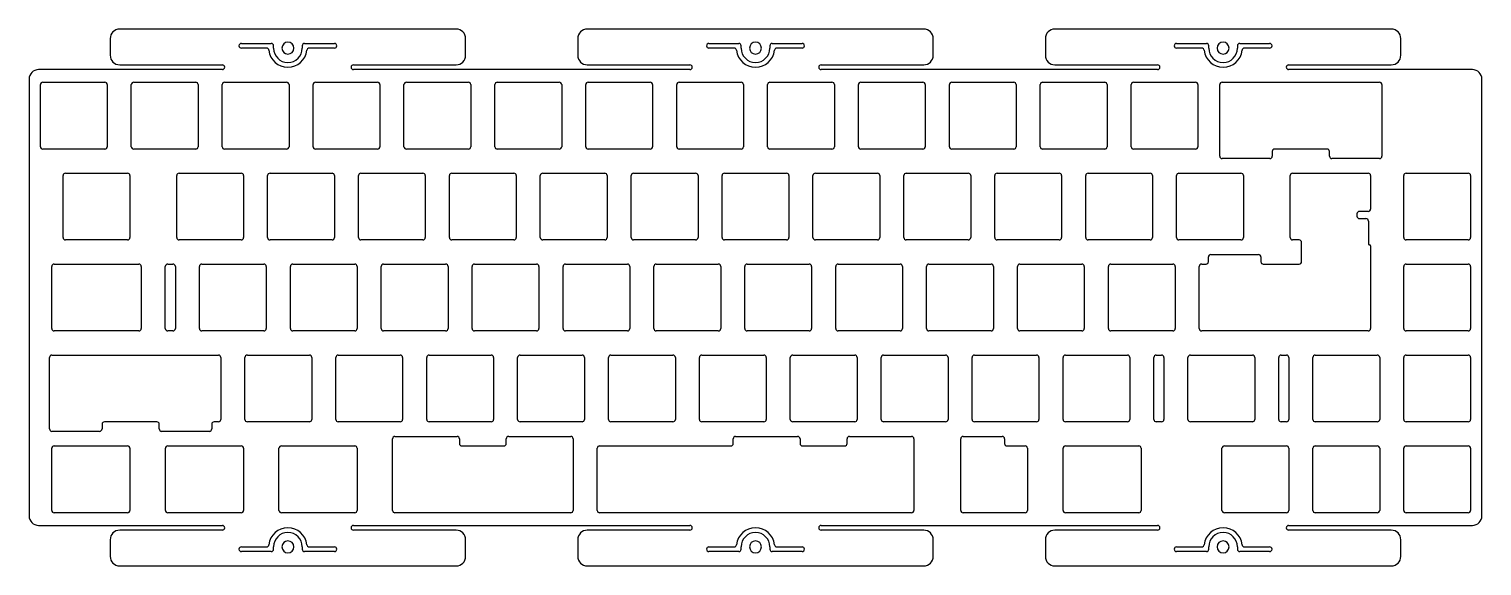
# Model space of a CAD drawing. Extents: x 12 to 316, y 2 to 115.
import ezdxf

# ---------------------------------------------------------------- set-up
doc = ezdxf.new("R2010")
doc.units = 0
doc.header["$MEASUREMENT"] = 0
doc.layers.get('0').update_dxf_attribs({"linetype": 'CONTINUOUS'})

# ---------------------------------------------------------------- blocks, each defined once
blk = doc.blocks.new('FACEFEAT')
at = {"color": 0}
for p, q in [((28.5, 113), (28.5, 109.5)), ((101, 115), (30.5, 115)), ((103, 109.5), (103, 113)), ((126.5, 113), (126.5, 109.5)), ((199, 115), (128.5, 115)), ((201, 109.5), (201, 113)), ((224.5, 113), (224.5, 109.5)), ((297, 115), (226.5, 115)), ((299, 109.5), (299, 113)), ((55.5, 111.51), (55.5, 111.49)), ((55.99, 112), (62.25, 112)), ((61.28, 111), (55.99, 111)), ((62.75, 110.99), (62.75, 111.5)), ((68.75, 111.5), (68.75, 110.99)), ((69.25, 112), (75.51, 112)), ((75.51, 111), (70.22, 111)), ((76, 111.51), (76, 111.49)), ((153.5, 111.51), (153.5, 111.49)), ((153.99, 112), (160.25, 112)), ((159.28, 111), (153.99, 111)), ((160.75, 110.99), (160.75, 111.5)), ((166.75, 111.5), (166.75, 110.99)), ((167.25, 112), (173.51, 112)), ((173.51, 111), (168.22, 111)), ((174, 111.51), (174, 111.49)), ((251.5, 111.51), (251.5, 111.49)), ((251.99, 112), (258.25, 112)), ((257.28, 111), (251.99, 111)), ((258.75, 110.99), (258.75, 111.5)), ((264.75, 111.5), (264.75, 110.99)), ((265.25, 112), (271.51, 112)), ((271.51, 111), (266.22, 111)), ((272, 111.51), (272, 111.49)), ((30.5, 107.5), (52.01, 107.5)), ((52.5, 107.01), (52.5, 106.99)), ((65.74, 108), (65.76, 108)), ((65.74, 107), (65.76, 107)), ((79, 107.01), (79, 106.99)), ((79.49, 107.5), (101, 107.5)), ((128.5, 107.5), (150.01, 107.5)), ((150.5, 107.01), (150.5, 106.99)), ((163.76, 108), (163.74, 108)), ((163.76, 107), (163.74, 107)), ((177, 107.01), (177, 106.99)), ((177.49, 107.5), (199, 107.5)), ((226.5, 107.5), (248.01, 107.5)), ((248.5, 107.01), (248.5, 106.99)), ((261.74, 108), (261.76, 108)), ((261.74, 107), (261.76, 107)), ((275, 107.01), (275, 106.99)), ((275.49, 107.5), (297, 107.5)), ((11.5, 104.5), (11.5, 13)), ((52.01, 106.5), (13.5, 106.5)), ((14.38, 103.85), (27.38, 103.85)), ((33.43, 103.85), (46.43, 103.85)), ((52.48, 103.85), (65.48, 103.85)), ((71.53, 103.85), (84.53, 103.85)), ((150.01, 106.5), (79.49, 106.5)), ((90.58, 103.85), (103.58, 103.85)), ((109.63, 103.85), (122.63, 103.85)), ((128.68, 103.85), (141.68, 103.85)), ((147.73, 103.85), (160.73, 103.85)), ((166.78, 103.85), (179.78, 103.85)), ((248.01, 106.5), (177.49, 106.5)), ((185.83, 103.85), (198.83, 103.85)), ((204.88, 103.85), (217.88, 103.85)), ((223.93, 103.85), (236.93, 103.85)), ((242.98, 103.85), (255.98, 103.85)), ((261.55, 103.85), (294.55, 103.85)), ((314, 106.5), (275.49, 106.5)), ((316, 13), (316, 104.5)), ((13.88, 90.35), (13.88, 103.35)), ((27.88, 103.35), (27.88, 90.35)), ((32.93, 90.35), (32.93, 103.35)), ((46.93, 103.35), (46.93, 90.35)), ((51.98, 90.35), (51.98, 103.35)), ((65.98, 103.35), (65.98, 90.35)), ((71.03, 90.35), (71.03, 103.35)), ((85.03, 103.35), (85.03, 90.35)), ((90.08, 90.35), (90.08, 103.35)), ((104.08, 103.35), (104.08, 90.35)), ((109.13, 90.35), (109.13, 103.35)), ((123.13, 103.35), (123.13, 90.35)), ((128.18, 90.35), (128.18, 103.35)), ((142.18, 103.35), (142.18, 90.35)), ((147.23, 90.35), (147.23, 103.35)), ((161.23, 103.35), (161.23, 90.35)), ((166.28, 90.35), (166.28, 103.35)), ((180.28, 103.35), (180.28, 90.35)), ((185.33, 90.35), (185.33, 103.35)), ((199.33, 103.35), (199.33, 90.35)), ((204.38, 90.35), (204.38, 103.35)), ((218.38, 103.35), (218.38, 90.35)), ((223.43, 90.35), (223.43, 103.35)), ((237.43, 103.35), (237.43, 90.35)), ((242.48, 90.35), (242.48, 103.35)), ((256.48, 103.35), (256.48, 90.35)), ((261.05, 88.35), (261.05, 103.35)), ((295.05, 103.35), (295.05, 88.35)), ((27.38, 89.85), (14.38, 89.85)), ((46.43, 89.85), (33.43, 89.85)), ((65.48, 89.85), (52.48, 89.85)), ((84.53, 89.85), (71.53, 89.85)), ((103.58, 89.85), (90.58, 89.85)), ((122.63, 89.85), (109.63, 89.85)), ((141.68, 89.85), (128.68, 89.85)), ((160.73, 89.85), (147.73, 89.85)), ((179.78, 89.85), (166.78, 89.85)), ((198.83, 89.85), (185.83, 89.85)), ((217.88, 89.85), (204.88, 89.85)), ((236.93, 89.85), (223.93, 89.85)), ((255.98, 89.85), (242.98, 89.85)), ((272.05, 89.35), (272.05, 88.35)), ((283.55, 89.85), (272.55, 89.85)), ((284.05, 88.35), (284.05, 89.35)), ((271.55, 87.85), (261.55, 87.85)), ((294.55, 87.85), (284.55, 87.85)), ((18.64, 71.3), (18.64, 84.3)), ((19.14, 84.8), (32.14, 84.8)), ((32.64, 84.3), (32.64, 71.3)), ((42.45, 71.3), (42.45, 84.3)), ((42.95, 84.8), (55.95, 84.8)), ((56.45, 84.3), (56.45, 71.3)), ((61.5, 71.3), (61.5, 84.3)), ((62, 84.8), (75, 84.8)), ((75.5, 84.3), (75.5, 71.3)), ((80.55, 71.3), (80.55, 84.3)), ((81.05, 84.8), (94.05, 84.8)), ((94.55, 84.3), (94.55, 71.3)), ((99.6, 71.3), (99.6, 84.3)), ((100.1, 84.8), (113.1, 84.8)), ((113.6, 84.3), (113.6, 71.3)), ((118.65, 71.3), (118.65, 84.3)), ((119.15, 84.8), (132.15, 84.8)), ((132.65, 84.3), (132.65, 71.3)), ((137.7, 71.3), (137.7, 84.3)), ((138.2, 84.8), (151.2, 84.8)), ((151.7, 84.3), (151.7, 71.3)), ((156.75, 71.3), (156.75, 84.3)), ((157.25, 84.8), (170.25, 84.8)), ((170.75, 84.3), (170.75, 71.3)), ((175.8, 71.3), (175.8, 84.3)), ((176.3, 84.8), (189.3, 84.8)), ((189.8, 84.3), (189.8, 71.3)), ((194.85, 71.3), (194.85, 84.3)), ((195.35, 84.8), (208.35, 84.8)), ((208.85, 84.3), (208.85, 71.3)), ((213.9, 71.3), (213.9, 84.3)), ((214.4, 84.8), (227.4, 84.8)), ((227.9, 84.3), (227.9, 71.3)), ((232.95, 71.3), (232.95, 84.3)), ((233.45, 84.8), (246.45, 84.8)), ((246.95, 84.3), (246.95, 71.3)), ((252, 71.3), (252, 84.3)), ((252.5, 84.8), (265.5, 84.8)), ((266, 84.3), (266, 71.3)), ((275.81, 71.3), (275.81, 84.3)), ((276.31, 84.8), (292.17, 84.8)), ((292.67, 84.3), (292.67, 77.28)), ((299.62, 71.3), (299.62, 84.3)), ((300.12, 84.8), (313.12, 84.8)), ((313.62, 84.3), (313.62, 71.3)), ((289.81, 76.28), (289.81, 75.78)), ((292.17, 76.78), (290.31, 76.78)), ((290.31, 75.28), (291.7, 75.28)), ((292.2, 74.78), (292.2, 69.98)), ((32.14, 70.8), (19.14, 70.8)), ((55.95, 70.8), (42.95, 70.8)), ((75, 70.8), (62, 70.8)), ((94.05, 70.8), (81.05, 70.8)), ((113.1, 70.8), (100.1, 70.8)), ((132.15, 70.8), (119.15, 70.8)), ((151.2, 70.8), (138.2, 70.8)), ((170.25, 70.8), (157.25, 70.8)), ((189.3, 70.8), (176.3, 70.8)), ((208.35, 70.8), (195.35, 70.8)), ((227.4, 70.8), (214.4, 70.8)), ((246.45, 70.8), (233.45, 70.8)), ((265.5, 70.8), (252.5, 70.8)), ((277.7, 70.8), (276.31, 70.8)), ((278.2, 66.25), (278.2, 70.3)), ((313.12, 70.8), (300.12, 70.8)), ((258.67, 66.25), (258.67, 67.25)), ((259.17, 67.75), (269.17, 67.75)), ((269.67, 67.25), (269.67, 66.25)), ((292.4, 69.78), (292.47, 69.78)), ((292.67, 69.58), (292.67, 52.25)), ((16.26, 52.25), (16.26, 65.25)), ((16.76, 65.75), (34.52, 65.75)), ((35.02, 65.25), (35.02, 52.25)), ((40.06, 52.25), (40.06, 65.25)), ((40.56, 65.75), (41.66, 65.75)), ((42.16, 65.25), (42.16, 52.25)), ((47.21, 52.25), (47.21, 65.25)), ((47.71, 65.75), (60.71, 65.75)), ((61.21, 65.25), (61.21, 52.25)), ((66.26, 52.25), (66.26, 65.25)), ((66.76, 65.75), (79.76, 65.75)), ((80.26, 65.25), (80.26, 52.25)), ((85.31, 52.25), (85.31, 65.25)), ((85.81, 65.75), (98.81, 65.75)), ((99.31, 65.25), (99.31, 52.25)), ((104.36, 52.25), (104.36, 65.25)), ((104.86, 65.75), (117.86, 65.75)), ((118.36, 65.25), (118.36, 52.25)), ((123.41, 52.25), (123.41, 65.25)), ((123.91, 65.75), (136.91, 65.75)), ((137.41, 65.25), (137.41, 52.25)), ((142.46, 52.25), (142.46, 65.25)), ((142.96, 65.75), (155.96, 65.75)), ((156.46, 65.25), (156.46, 52.25)), ((161.51, 52.25), (161.51, 65.25)), ((162.01, 65.75), (175.01, 65.75)), ((175.51, 65.25), (175.51, 52.25)), ((180.56, 52.25), (180.56, 65.25)), ((181.06, 65.75), (194.06, 65.75)), ((194.56, 65.25), (194.56, 52.25)), ((199.61, 52.25), (199.61, 65.25)), ((200.11, 65.75), (213.11, 65.75)), ((213.61, 65.25), (213.61, 52.25)), ((218.66, 52.25), (218.66, 65.25)), ((219.16, 65.75), (232.16, 65.75)), ((232.66, 65.25), (232.66, 52.25)), ((237.71, 52.25), (237.71, 65.25)), ((238.21, 65.75), (251.21, 65.75)), ((251.71, 65.25), (251.71, 52.25)), ((256.76, 52.25), (256.76, 65.25)), ((257.26, 65.75), (258.17, 65.75)), ((270.17, 65.75), (277.7, 65.75)), ((299.62, 52.25), (299.62, 65.25)), ((300.12, 65.75), (313.12, 65.75)), ((313.62, 65.25), (313.62, 52.25)), ((34.52, 51.75), (16.76, 51.75)), ((41.66, 51.75), (40.56, 51.75)), ((60.71, 51.75), (47.71, 51.75)), ((79.76, 51.75), (66.76, 51.75)), ((98.81, 51.75), (85.81, 51.75)), ((117.86, 51.75), (104.86, 51.75)), ((136.91, 51.75), (123.91, 51.75)), ((155.96, 51.75), (142.96, 51.75)), ((175.01, 51.75), (162.01, 51.75)), ((194.06, 51.75), (181.06, 51.75)), ((213.11, 51.75), (200.11, 51.75)), ((232.16, 51.75), (219.16, 51.75)), ((251.21, 51.75), (238.21, 51.75)), ((292.17, 51.75), (257.26, 51.75)), ((313.12, 51.75), (300.12, 51.75)), ((15.79, 31.2), (15.79, 46.2)), ((16.29, 46.7), (51.19, 46.7)), ((51.69, 46.2), (51.69, 33.2)), ((56.75, 33.2), (56.75, 46.2)), ((57.25, 46.7), (70.25, 46.7)), ((70.75, 46.2), (70.75, 33.2)), ((75.8, 33.2), (75.8, 46.2)), ((76.3, 46.7), (89.3, 46.7)), ((89.8, 46.2), (89.8, 33.2)), ((94.85, 33.2), (94.85, 46.2)), ((95.35, 46.7), (108.35, 46.7)), ((108.85, 46.2), (108.85, 33.2)), ((113.9, 33.2), (113.9, 46.2)), ((114.4, 46.7), (127.4, 46.7)), ((127.9, 46.2), (127.9, 33.2)), ((132.95, 33.2), (132.95, 46.2)), ((133.45, 46.7), (146.45, 46.7)), ((146.95, 46.2), (146.95, 33.2)), ((152, 33.2), (152, 46.2)), ((152.5, 46.7), (165.5, 46.7)), ((166, 46.2), (166, 33.2)), ((171.05, 33.2), (171.05, 46.2)), ((171.55, 46.7), (184.55, 46.7)), ((185.05, 46.2), (185.05, 33.2)), ((190.1, 33.2), (190.1, 46.2)), ((190.6, 46.7), (203.6, 46.7)), ((204.1, 46.2), (204.1, 33.2)), ((209.15, 33.2), (209.15, 46.2)), ((209.65, 46.7), (222.65, 46.7)), ((223.15, 46.2), (223.15, 33.2)), ((228.2, 33.2), (228.2, 46.2)), ((228.7, 46.7), (241.7, 46.7)), ((242.2, 46.2), (242.2, 33.2)), ((247.25, 33.2), (247.25, 46.2)), ((247.75, 46.7), (248.85, 46.7)), ((249.35, 46.2), (249.35, 33.2)), ((254.39, 33.2), (254.39, 46.2)), ((254.89, 46.7), (267.89, 46.7)), ((268.39, 46.2), (268.39, 33.2)), ((273.42, 33.2), (273.42, 46.2)), ((273.92, 46.7), (275.02, 46.7)), ((275.52, 46.2), (275.52, 33.2)), ((280.57, 33.2), (280.57, 46.2)), ((281.07, 46.7), (294.07, 46.7)), ((294.57, 46.2), (294.57, 33.2)), ((299.62, 33.2), (299.62, 46.2)), ((300.12, 46.7), (313.12, 46.7)), ((313.62, 46.2), (313.62, 33.2)), ((26.29, 30.7), (16.29, 30.7)), ((26.79, 32.2), (26.79, 31.2)), ((38.29, 32.7), (27.29, 32.7)), ((38.79, 31.2), (38.79, 32.2)), ((49.29, 30.7), (39.29, 30.7)), ((49.79, 32.2), (49.79, 31.2)), ((51.19, 32.7), (50.29, 32.7)), ((70.25, 32.7), (57.25, 32.7)), ((89.3, 32.7), (76.3, 32.7)), ((108.35, 32.7), (95.35, 32.7)), ((127.4, 32.7), (114.4, 32.7)), ((146.45, 32.7), (133.45, 32.7)), ((165.5, 32.7), (152.5, 32.7)), ((184.55, 32.7), (171.55, 32.7)), ((203.6, 32.7), (190.6, 32.7)), ((222.65, 32.7), (209.65, 32.7)), ((241.7, 32.7), (228.7, 32.7)), ((248.85, 32.7), (247.75, 32.7)), ((267.89, 32.7), (254.89, 32.7)), ((275.02, 32.7), (273.92, 32.7)), ((294.07, 32.7), (281.07, 32.7)), ((313.12, 32.7), (300.12, 32.7)), ((16.76, 27.65), (32.14, 27.65)), ((40.57, 27.65), (55.95, 27.65)), ((64.38, 27.65), (79.76, 27.65)), ((87.69, 14.15), (87.69, 29.15)), ((88.19, 29.65), (101.19, 29.65)), ((101.69, 29.15), (101.69, 28.15)), ((102.19, 27.65), (111.02, 27.65)), ((111.52, 28.15), (111.52, 29.15)), ((112.02, 29.65), (125.02, 29.65)), ((125.52, 29.15), (125.52, 14.15)), ((131.08, 27.65), (158.58, 27.65)), ((159.08, 28.15), (159.08, 29.15)), ((159.58, 29.65), (172.58, 29.65)), ((173.08, 29.15), (173.08, 28.15)), ((173.58, 27.65), (182.45, 27.65)), ((182.95, 28.15), (182.95, 29.15)), ((183.45, 29.65), (196.45, 29.65)), ((196.95, 29.15), (196.95, 14.15)), ((206.76, 14.15), (206.76, 29.15)), ((207.26, 29.65), (215.45, 29.65)), ((215.95, 29.15), (215.95, 28.15)), ((216.45, 27.65), (220.26, 27.65)), ((228.7, 27.65), (244.08, 27.65)), ((262.02, 27.65), (275.02, 27.65)), ((281.07, 27.65), (294.07, 27.65)), ((300.12, 27.65), (313.12, 27.65)), ((16.26, 14.15), (16.26, 27.15)), ((32.64, 27.15), (32.64, 14.15)), ((40.07, 14.15), (40.07, 27.15)), ((56.45, 27.15), (56.45, 14.15)), ((63.88, 14.15), (63.88, 27.15)), ((80.26, 27.15), (80.26, 14.15)), ((130.58, 14.15), (130.58, 27.15)), ((220.76, 27.15), (220.76, 14.15)), ((228.2, 14.15), (228.2, 27.15)), ((244.58, 27.15), (244.58, 14.15)), ((261.52, 14.15), (261.52, 27.15)), ((275.52, 27.15), (275.52, 14.15)), ((280.57, 14.15), (280.57, 27.15)), ((294.57, 27.15), (294.57, 14.15)), ((299.62, 14.15), (299.62, 27.15)), ((313.62, 27.15), (313.62, 14.15)), ((32.14, 13.65), (16.76, 13.65)), ((55.95, 13.65), (40.57, 13.65)), ((79.76, 13.65), (64.38, 13.65)), ((125.02, 13.65), (88.19, 13.65)), ((196.45, 13.65), (131.08, 13.65)), ((220.26, 13.65), (207.26, 13.65)), ((244.08, 13.65), (228.7, 13.65)), ((275.02, 13.65), (262.02, 13.65)), ((294.07, 13.65), (281.07, 13.65)), ((313.12, 13.65), (300.12, 13.65)), ((13.5, 11), (52.01, 11)), ((52.01, 10), (30.5, 10)), ((52.5, 10.51), (52.5, 10.49)), ((65.74, 10.5), (65.76, 10.5)), ((65.74, 9.5), (65.76, 9.5)), ((79, 10.51), (79, 10.49)), ((79.49, 11), (150.01, 11)), ((101, 10), (79.49, 10)), ((150.01, 10), (128.5, 10)), ((150.5, 10.51), (150.5, 10.49)), ((163.74, 10.5), (163.76, 10.5)), ((163.74, 9.5), (163.76, 9.5)), ((177, 10.51), (177, 10.49)), ((177.49, 11), (248.01, 11)), ((199, 10), (177.49, 10)), ((248.01, 10), (226.5, 10)), ((248.5, 10.51), (248.5, 10.49)), ((261.74, 10.5), (261.76, 10.5)), ((261.74, 9.5), (261.76, 9.5)), ((275, 10.51), (275, 10.49)), ((275.49, 11), (314, 11)), ((297, 10), (275.49, 10)), ((28.5, 8), (28.5, 4.5)), ((55.99, 6.5), (61.28, 6.5)), ((62.75, 6), (62.75, 6.51)), ((68.75, 6.51), (68.75, 6)), ((70.22, 6.5), (75.51, 6.5)), ((103, 4.5), (103, 8)), ((126.5, 8), (126.5, 4.5)), ((153.99, 6.5), (159.28, 6.5)), ((160.75, 6), (160.75, 6.51)), ((166.75, 6.51), (166.75, 6)), ((168.22, 6.5), (173.51, 6.5)), ((201, 4.5), (201, 8)), ((224.5, 8), (224.5, 4.5)), ((251.99, 6.5), (257.28, 6.5)), ((258.75, 6), (258.75, 6.51)), ((264.75, 6.51), (264.75, 6)), ((266.22, 6.5), (271.51, 6.5)), ((299, 4.5), (299, 8)), ((55.5, 6.01), (55.5, 5.99)), ((62.25, 5.5), (55.99, 5.5)), ((75.51, 5.5), (69.25, 5.5)), ((76, 6.01), (76, 5.99)), ((153.5, 6.01), (153.5, 5.99)), ((160.25, 5.5), (153.99, 5.5)), ((173.51, 5.5), (167.25, 5.5)), ((174, 6.01), (174, 5.99)), ((251.5, 6.01), (251.5, 5.99)), ((258.25, 5.5), (251.99, 5.5)), ((271.51, 5.5), (265.25, 5.5)), ((272, 6.01), (272, 5.99)), ((30.5, 2.5), (101, 2.5)), ((128.5, 2.5), (199, 2.5)), ((226.5, 2.5), (297, 2.5))]:
    blk.add_line(p, q, dxfattribs=at)
for centre, radius, start, end in [((30.5, 113), 2, 90, 180), ((101, 113), 2, 0, 90), ((128.5, 113), 2, 90, 180), ((199, 113), 2, 0, 90), ((226.5, 113), 2, 90, 180), ((297, 113), 2, 0, 90), ((55.99, 111.51), 0.49, 90, 180), ((55.99, 111.49), 0.49, 180, 270), ((61.28, 110.5), 0.5, 6.2652, 90), ((65.74, 110.99), 3.99, 186.2652, 270), ((62.25, 111.5), 0.5, 0, 90), ((65.74, 110.99), 2.99, 180, 270), ((65.75, 111), 1.25, 0, 180), ((65.75, 111), 1.25, 180, 0), ((65.76, 110.99), 2.99, 270, 0), ((65.76, 110.99), 3.99, 270, 353.7348), ((69.25, 111.5), 0.5, 90, 180), ((70.22, 110.5), 0.5, 90, 173.7348), ((75.51, 111.51), 0.49, 0, 90), ((75.51, 111.49), 0.49, 270, 0), ((153.99, 111.51), 0.49, 90, 180), ((153.99, 111.49), 0.49, 180, 270), ((159.28, 110.5), 0.5, 6.2652, 90), ((163.74, 110.99), 3.99, 186.2652, 270), ((160.25, 111.5), 0.5, 0, 90), ((163.74, 110.99), 2.99, 180, 270), ((163.75, 111), 1.25, 0, 180), ((163.75, 111), 1.25, 180, 0), ((163.76, 110.99), 2.99, 270, 0), ((163.76, 110.99), 3.99, 270, 353.7348), ((167.25, 111.5), 0.5, 90, 180), ((168.22, 110.5), 0.5, 90, 173.7348), ((173.51, 111.51), 0.49, 0, 90), ((173.51, 111.49), 0.49, 270, 0), ((251.99, 111.51), 0.49, 90, 180), ((251.99, 111.49), 0.49, 180, 270), ((257.28, 110.5), 0.5, 6.2652, 90), ((261.74, 110.99), 3.99, 186.2652, 270), ((258.25, 111.5), 0.5, 0, 90), ((261.74, 110.99), 2.99, 180, 270), ((261.75, 111), 1.25, 0, 180), ((261.75, 111), 1.25, 180, 0), ((261.76, 110.99), 2.99, 270, 0), ((261.76, 110.99), 3.99, 270, 353.7348), ((265.25, 111.5), 0.5, 90, 180), ((266.22, 110.5), 0.5, 90, 173.7348), ((271.51, 111.51), 0.49, 0, 90), ((271.51, 111.49), 0.49, 270, 0), ((30.5, 109.5), 2, 180, 270), ((52.01, 107.01), 0.49, 0, 90), ((52.01, 106.99), 0.49, 270, 0), ((79.49, 107.01), 0.49, 90, 180), ((79.49, 106.99), 0.49, 180, 270), ((101, 109.5), 2, 270, 0), ((128.5, 109.5), 2, 180, 270), ((150.01, 107.01), 0.49, 0, 90), ((150.01, 106.99), 0.49, 270, 0), ((177.49, 107.01), 0.49, 90, 180), ((177.49, 106.99), 0.49, 180, 270), ((199, 109.5), 2, 270, 0), ((226.5, 109.5), 2, 180, 270), ((248.01, 107.01), 0.49, 0, 90), ((248.01, 106.99), 0.49, 270, 0), ((275.49, 107.01), 0.49, 90, 180), ((275.49, 106.99), 0.49, 180, 270), ((297, 109.5), 2, 270, 0), ((13.5, 104.5), 2, 90, 180), ((14.38, 103.35), 0.5, 90, 180), ((27.38, 103.35), 0.5, 0, 90), ((33.43, 103.35), 0.5, 90, 180), ((46.43, 103.35), 0.5, 0, 90), ((52.48, 103.35), 0.5, 90, 180), ((65.48, 103.35), 0.5, 0, 90), ((71.53, 103.35), 0.5, 90, 180), ((84.53, 103.35), 0.5, 0, 90), ((90.58, 103.35), 0.5, 90, 180), ((103.58, 103.35), 0.5, 0, 90), ((109.63, 103.35), 0.5, 90, 180), ((122.63, 103.35), 0.5, 0, 90), ((128.68, 103.35), 0.5, 90, 180), ((141.68, 103.35), 0.5, 0, 90), ((147.73, 103.35), 0.5, 90, 180), ((160.73, 103.35), 0.5, 0, 90), ((166.78, 103.35), 0.5, 90, 180), ((179.78, 103.35), 0.5, 0, 90), ((185.83, 103.35), 0.5, 90, 180), ((198.83, 103.35), 0.5, 0, 90), ((204.88, 103.35), 0.5, 90, 180), ((217.88, 103.35), 0.5, 0, 90), ((223.93, 103.35), 0.5, 90, 180), ((236.93, 103.35), 0.5, 0, 90), ((242.98, 103.35), 0.5, 90, 180), ((255.98, 103.35), 0.5, 0, 90), ((261.55, 103.35), 0.5, 90, 180), ((294.55, 103.35), 0.5, 0, 90), ((314, 104.5), 2, 0, 90), ((14.38, 90.35), 0.5, 180, 270), ((27.38, 90.35), 0.5, 270, 0), ((33.43, 90.35), 0.5, 180, 270), ((46.43, 90.35), 0.5, 270, 0), ((52.48, 90.35), 0.5, 180, 270), ((65.48, 90.35), 0.5, 270, 0), ((71.53, 90.35), 0.5, 180, 270), ((84.53, 90.35), 0.5, 270, 0), ((90.58, 90.35), 0.5, 180, 270), ((103.58, 90.35), 0.5, 270, 0), ((109.63, 90.35), 0.5, 180, 270), ((122.63, 90.35), 0.5, 270, 0), ((128.68, 90.35), 0.5, 180, 270), ((141.68, 90.35), 0.5, 270, 0), ((147.73, 90.35), 0.5, 180, 270), ((160.73, 90.35), 0.5, 270, 0), ((166.78, 90.35), 0.5, 180, 270), ((179.78, 90.35), 0.5, 270, 0), ((185.83, 90.35), 0.5, 180, 270), ((198.83, 90.35), 0.5, 270, 0), ((204.88, 90.35), 0.5, 180, 270), ((217.88, 90.35), 0.5, 270, 0), ((223.93, 90.35), 0.5, 180, 270), ((236.93, 90.35), 0.5, 270, 0), ((242.98, 90.35), 0.5, 180, 270), ((255.98, 90.35), 0.5, 270, 0), ((261.55, 88.35), 0.5, 180, 270), ((271.55, 88.35), 0.5, 270, 0), ((272.55, 89.35), 0.5, 90, 180), ((283.55, 89.35), 0.5, 0, 90), ((284.55, 88.35), 0.5, 180, 270), ((294.55, 88.35), 0.5, 270, 0), ((19.14, 84.3), 0.5, 90, 180), ((32.14, 84.3), 0.5, 0, 90), ((42.95, 84.3), 0.5, 90, 180), ((55.95, 84.3), 0.5, 0, 90), ((62, 84.3), 0.5, 90, 180), ((75, 84.3), 0.5, 0, 90), ((81.05, 84.3), 0.5, 90, 180), ((94.05, 84.3), 0.5, 0, 90), ((100.1, 84.3), 0.5, 90, 180), ((113.1, 84.3), 0.5, 0, 90), ((119.15, 84.3), 0.5, 90, 180), ((132.15, 84.3), 0.5, 0, 90), ((138.2, 84.3), 0.5, 90, 180), ((151.2, 84.3), 0.5, 0, 90), ((157.25, 84.3), 0.5, 90, 180), ((170.25, 84.3), 0.5, 0, 90), ((176.3, 84.3), 0.5, 90, 180), ((189.3, 84.3), 0.5, 0, 90), ((195.35, 84.3), 0.5, 90, 180), ((208.35, 84.3), 0.5, 0, 90), ((214.4, 84.3), 0.5, 90, 180), ((227.4, 84.3), 0.5, 0, 90), ((233.45, 84.3), 0.5, 90, 180), ((246.45, 84.3), 0.5, 0, 90), ((252.5, 84.3), 0.5, 90, 180), ((265.5, 84.3), 0.5, 0, 90), ((276.31, 84.3), 0.5, 90, 180), ((292.17, 84.3), 0.5, 0, 90), ((300.12, 84.3), 0.5, 90, 180), ((313.12, 84.3), 0.5, 0, 90), ((290.31, 76.28), 0.5, 90, 180), ((292.17, 77.28), 0.5, 270, 0), ((290.31, 75.78), 0.5, 180, 270), ((291.7, 74.78), 0.5, 0, 90), ((19.14, 71.3), 0.5, 180, 270), ((32.14, 71.3), 0.5, 270, 0), ((42.95, 71.3), 0.5, 180, 270), ((55.95, 71.3), 0.5, 270, 0), ((62, 71.3), 0.5, 180, 270), ((75, 71.3), 0.5, 270, 0), ((81.05, 71.3), 0.5, 180, 270), ((94.05, 71.3), 0.5, 270, 0), ((100.1, 71.3), 0.5, 180, 270), ((113.1, 71.3), 0.5, 270, 0), ((119.15, 71.3), 0.5, 180, 270), ((132.15, 71.3), 0.5, 270, 0), ((138.2, 71.3), 0.5, 180, 270), ((151.2, 71.3), 0.5, 270, 0), ((157.25, 71.3), 0.5, 180, 270), ((170.25, 71.3), 0.5, 270, 0), ((176.3, 71.3), 0.5, 180, 270), ((189.3, 71.3), 0.5, 270, 0), ((195.35, 71.3), 0.5, 180, 270), ((208.35, 71.3), 0.5, 270, 0), ((214.4, 71.3), 0.5, 180, 270), ((227.4, 71.3), 0.5, 270, 0), ((233.45, 71.3), 0.5, 180, 270), ((246.45, 71.3), 0.5, 270, 0), ((252.5, 71.3), 0.5, 180, 270), ((265.5, 71.3), 0.5, 270, 0), ((276.31, 71.3), 0.5, 180, 270), ((277.7, 70.3), 0.5, 0, 90), ((300.12, 71.3), 0.5, 180, 270), ((313.12, 71.3), 0.5, 270, 0), ((259.17, 67.25), 0.5, 90, 180), ((269.17, 67.25), 0.5, 0, 90), ((292.4, 69.98), 0.2, 180, 270), ((292.47, 69.58), 0.2, 0, 90), ((16.76, 65.25), 0.5, 90, 180), ((34.52, 65.25), 0.5, 0, 90), ((40.56, 65.25), 0.5, 90, 180), ((41.66, 65.25), 0.5, 0, 90), ((47.71, 65.25), 0.5, 90, 180), ((60.71, 65.25), 0.5, 0, 90), ((66.76, 65.25), 0.5, 90, 180), ((79.76, 65.25), 0.5, 0, 90), ((85.81, 65.25), 0.5, 90, 180), ((98.81, 65.25), 0.5, 0, 90), ((104.86, 65.25), 0.5, 90, 180), ((117.86, 65.25), 0.5, 0, 90), ((123.91, 65.25), 0.5, 90, 180), ((136.91, 65.25), 0.5, 0, 90), ((142.96, 65.25), 0.5, 90, 180), ((155.96, 65.25), 0.5, 0, 90), ((162.01, 65.25), 0.5, 90, 180), ((175.01, 65.25), 0.5, 0, 90), ((181.06, 65.25), 0.5, 90, 180), ((194.06, 65.25), 0.5, 0, 90), ((200.11, 65.25), 0.5, 90, 180), ((213.11, 65.25), 0.5, 0, 90), ((219.16, 65.25), 0.5, 90, 180), ((232.16, 65.25), 0.5, 0, 90), ((238.21, 65.25), 0.5, 90, 180), ((251.21, 65.25), 0.5, 0, 90), ((257.26, 65.25), 0.5, 90, 180), ((258.17, 66.25), 0.5, 270, 0), ((270.17, 66.25), 0.5, 180, 270), ((277.7, 66.25), 0.5, 270, 0), ((300.12, 65.25), 0.5, 90, 180), ((313.12, 65.25), 0.5, 0, 90), ((16.76, 52.25), 0.5, 180, 270), ((34.52, 52.25), 0.5, 270, 0), ((40.56, 52.25), 0.5, 180, 270), ((41.66, 52.25), 0.5, 270, 0), ((47.71, 52.25), 0.5, 180, 270), ((60.71, 52.25), 0.5, 270, 0), ((66.76, 52.25), 0.5, 180, 270), ((79.76, 52.25), 0.5, 270, 0), ((85.81, 52.25), 0.5, 180, 270), ((98.81, 52.25), 0.5, 270, 0), ((104.86, 52.25), 0.5, 180, 270), ((117.86, 52.25), 0.5, 270, 0), ((123.91, 52.25), 0.5, 180, 270), ((136.91, 52.25), 0.5, 270, 0), ((142.96, 52.25), 0.5, 180, 270), ((155.96, 52.25), 0.5, 270, 0), ((162.01, 52.25), 0.5, 180, 270), ((175.01, 52.25), 0.5, 270, 0), ((181.06, 52.25), 0.5, 180, 270), ((194.06, 52.25), 0.5, 270, 0), ((200.11, 52.25), 0.5, 180, 270), ((213.11, 52.25), 0.5, 270, 0), ((219.16, 52.25), 0.5, 180, 270), ((232.16, 52.25), 0.5, 270, 0), ((238.21, 52.25), 0.5, 180, 270), ((251.21, 52.25), 0.5, 270, 0), ((257.26, 52.25), 0.5, 180, 270), ((292.17, 52.25), 0.5, 270, 0), ((300.12, 52.25), 0.5, 180, 270), ((313.12, 52.25), 0.5, 270, 0), ((16.29, 46.2), 0.5, 90, 180), ((51.19, 46.2), 0.5, 0, 90), ((57.25, 46.2), 0.5, 90, 180), ((70.25, 46.2), 0.5, 0, 90), ((76.3, 46.2), 0.5, 90, 180), ((89.3, 46.2), 0.5, 0, 90), ((95.35, 46.2), 0.5, 90, 180), ((108.35, 46.2), 0.5, 0, 90), ((114.4, 46.2), 0.5, 90, 180), ((127.4, 46.2), 0.5, 0, 90), ((133.45, 46.2), 0.5, 90, 180), ((146.45, 46.2), 0.5, 0, 90), ((152.5, 46.2), 0.5, 90, 180), ((165.5, 46.2), 0.5, 0, 90), ((171.55, 46.2), 0.5, 90, 180), ((184.55, 46.2), 0.5, 0, 90), ((190.6, 46.2), 0.5, 90, 180), ((203.6, 46.2), 0.5, 0, 90), ((209.65, 46.2), 0.5, 90, 180), ((222.65, 46.2), 0.5, 0, 90), ((228.7, 46.2), 0.5, 90, 180), ((241.7, 46.2), 0.5, 0, 90), ((247.75, 46.2), 0.5, 90, 180), ((248.85, 46.2), 0.5, 0, 90), ((254.89, 46.2), 0.5, 90, 180), ((267.89, 46.2), 0.5, 0, 90), ((273.92, 46.2), 0.5, 90, 180), ((275.02, 46.2), 0.5, 0, 90), ((281.07, 46.2), 0.5, 90, 180), ((294.07, 46.2), 0.5, 0, 90), ((300.12, 46.2), 0.5, 90, 180), ((313.12, 46.2), 0.5, 0, 90), ((16.29, 31.2), 0.5, 180, 270), ((26.29, 31.2), 0.5, 270, 0), ((27.29, 32.2), 0.5, 90, 180), ((38.29, 32.2), 0.5, 0, 90), ((39.29, 31.2), 0.5, 180, 270), ((49.29, 31.2), 0.5, 270, 0), ((50.29, 32.2), 0.5, 90, 180), ((51.19, 33.2), 0.5, 270, 0), ((57.25, 33.2), 0.5, 180, 270), ((70.25, 33.2), 0.5, 270, 0), ((76.3, 33.2), 0.5, 180, 270), ((89.3, 33.2), 0.5, 270, 0), ((95.35, 33.2), 0.5, 180, 270), ((108.35, 33.2), 0.5, 270, 0), ((114.4, 33.2), 0.5, 180, 270), ((127.4, 33.2), 0.5, 270, 0), ((133.45, 33.2), 0.5, 180, 270), ((146.45, 33.2), 0.5, 270, 0), ((152.5, 33.2), 0.5, 180, 270), ((165.5, 33.2), 0.5, 270, 0), ((171.55, 33.2), 0.5, 180, 270), ((184.55, 33.2), 0.5, 270, 0), ((190.6, 33.2), 0.5, 180, 270), ((203.6, 33.2), 0.5, 270, 0), ((209.65, 33.2), 0.5, 180, 270), ((222.65, 33.2), 0.5, 270, 0), ((228.7, 33.2), 0.5, 180, 270), ((241.7, 33.2), 0.5, 270, 0), ((247.75, 33.2), 0.5, 180, 270), ((248.85, 33.2), 0.5, 270, 0), ((254.89, 33.2), 0.5, 180, 270), ((267.89, 33.2), 0.5, 270, 0), ((273.92, 33.2), 0.5, 180, 270), ((275.02, 33.2), 0.5, 270, 0), ((281.07, 33.2), 0.5, 180, 270), ((294.07, 33.2), 0.5, 270, 0), ((300.12, 33.2), 0.5, 180, 270), ((313.12, 33.2), 0.5, 270, 0), ((16.76, 27.15), 0.5, 90, 180), ((32.14, 27.15), 0.5, 0, 90), ((40.57, 27.15), 0.5, 90, 180), ((55.95, 27.15), 0.5, 0, 90), ((64.38, 27.15), 0.5, 90, 180), ((79.76, 27.15), 0.5, 0, 90), ((88.19, 29.15), 0.5, 90, 180), ((101.19, 29.15), 0.5, 0, 90), ((102.19, 28.15), 0.5, 180, 270), ((111.02, 28.15), 0.5, 270, 0), ((112.02, 29.15), 0.5, 90, 180), ((125.02, 29.15), 0.5, 0, 90), ((131.08, 27.15), 0.5, 90, 180), ((158.58, 28.15), 0.5, 270, 0), ((159.58, 29.15), 0.5, 90, 180), ((172.58, 29.15), 0.5, 0, 90), ((173.58, 28.15), 0.5, 180, 270), ((182.45, 28.15), 0.5, 270, 0), ((183.45, 29.15), 0.5, 90, 180), ((196.45, 29.15), 0.5, 0, 90), ((207.26, 29.15), 0.5, 90, 180), ((215.45, 29.15), 0.5, 0, 90), ((216.45, 28.15), 0.5, 180, 270), ((220.26, 27.15), 0.5, 0, 90), ((228.7, 27.15), 0.5, 90, 180), ((244.08, 27.15), 0.5, 0, 90), ((262.02, 27.15), 0.5, 90, 180), ((275.02, 27.15), 0.5, 0, 90), ((281.07, 27.15), 0.5, 90, 180), ((294.07, 27.15), 0.5, 0, 90), ((300.12, 27.15), 0.5, 90, 180), ((313.12, 27.15), 0.5, 0, 90), ((13.5, 13), 2, 180, 270), ((16.76, 14.15), 0.5, 180, 270), ((32.14, 14.15), 0.5, 270, 0), ((40.57, 14.15), 0.5, 180, 270), ((55.95, 14.15), 0.5, 270, 0), ((64.38, 14.15), 0.5, 180, 270), ((79.76, 14.15), 0.5, 270, 0), ((88.19, 14.15), 0.5, 180, 270), ((125.02, 14.15), 0.5, 270, 0), ((131.08, 14.15), 0.5, 180, 270), ((196.45, 14.15), 0.5, 270, 0), ((207.26, 14.15), 0.5, 180, 270), ((220.26, 14.15), 0.5, 270, 0), ((228.7, 14.15), 0.5, 180, 270), ((244.08, 14.15), 0.5, 270, 0), ((262.02, 14.15), 0.5, 180, 270), ((275.02, 14.15), 0.5, 270, 0), ((281.07, 14.15), 0.5, 180, 270), ((294.07, 14.15), 0.5, 270, 0), ((300.12, 14.15), 0.5, 180, 270), ((313.12, 14.15), 0.5, 270, 0), ((314, 13), 2, 270, 0), ((30.5, 8), 2, 90, 180), ((52.01, 10.51), 0.49, 0, 90), ((52.01, 10.49), 0.49, 270, 0), ((65.74, 6.51), 3.99, 90, 173.7348), ((65.74, 6.51), 2.99, 90, 180), ((65.76, 6.51), 3.99, 6.2652, 90), ((65.76, 6.51), 2.99, 0, 90), ((79.49, 10.51), 0.49, 90, 180), ((79.49, 10.49), 0.49, 180, 270), ((101, 8), 2, 0, 90), ((128.5, 8), 2, 90, 180), ((150.01, 10.51), 0.49, 0, 90), ((150.01, 10.49), 0.49, 270, 0), ((163.74, 6.51), 3.99, 90, 173.7348), ((163.74, 6.51), 2.99, 90, 180), ((163.76, 6.51), 3.99, 6.2652, 90), ((163.76, 6.51), 2.99, 0, 90), ((177.49, 10.51), 0.49, 90, 180), ((177.49, 10.49), 0.49, 180, 270), ((199, 8), 2, 0, 90), ((226.5, 8), 2, 90, 180), ((248.01, 10.51), 0.49, 0, 90), ((248.01, 10.49), 0.49, 270, 0), ((261.74, 6.51), 3.99, 90, 173.7348), ((261.74, 6.51), 2.99, 90, 180), ((261.76, 6.51), 3.99, 6.2652, 90), ((261.76, 6.51), 2.99, 0, 90), ((275.49, 10.51), 0.49, 90, 180), ((275.49, 10.49), 0.49, 180, 270), ((297, 8), 2, 0, 90), ((55.99, 6.01), 0.49, 90, 180), ((61.28, 7), 0.5, 270, 353.7348), ((65.75, 6.5), 1.25, 0, 180), ((65.75, 6.5), 1.25, 180, 0), ((70.22, 7), 0.5, 186.2652, 270), ((75.51, 6.01), 0.49, 0, 90), ((153.99, 6.01), 0.49, 90, 180), ((159.28, 7), 0.5, 270, 353.7348), ((163.75, 6.5), 1.25, 0, 180), ((163.75, 6.5), 1.25, 180, 0), ((168.22, 7), 0.5, 186.2652, 270), ((173.51, 6.01), 0.49, 0, 90), ((251.99, 6.01), 0.49, 90, 180), ((257.28, 7), 0.5, 270, 353.7348), ((261.75, 6.5), 1.25, 0, 180), ((261.75, 6.5), 1.25, 180, 0), ((266.22, 7), 0.5, 186.2652, 270), ((271.51, 6.01), 0.49, 0, 90), ((30.5, 4.5), 2, 180, 270), ((55.99, 5.99), 0.49, 180, 270), ((62.25, 6), 0.5, 270, 0), ((69.25, 6), 0.5, 180, 270), ((75.51, 5.99), 0.49, 270, 0), ((101, 4.5), 2, 270, 0), ((128.5, 4.5), 2, 180, 270), ((153.99, 5.99), 0.49, 180, 270), ((160.25, 6), 0.5, 270, 0), ((167.25, 6), 0.5, 180, 270), ((173.51, 5.99), 0.49, 270, 0), ((199, 4.5), 2, 270, 0), ((226.5, 4.5), 2, 180, 270), ((251.99, 5.99), 0.49, 180, 270), ((258.25, 6), 0.5, 270, 0), ((265.25, 6), 0.5, 180, 270), ((271.51, 5.99), 0.49, 270, 0), ((297, 4.5), 2, 270, 0)]:
    blk.add_arc(centre, radius, start, end, dxfattribs=at)

msp = doc.modelspace()

# ---------------------------------------------------------------- block references
at = {"color": 0}
msp.add_blockref('FACEFEAT', (0, 0), dxfattribs=at)

doc.saveas('drawing.dxf')
